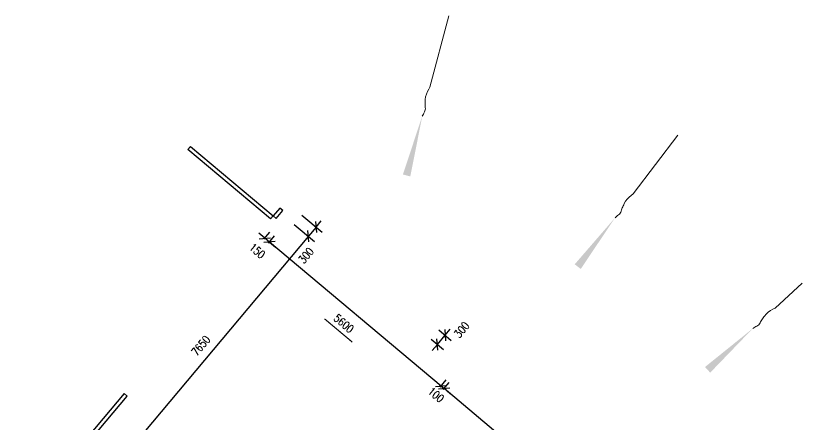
# Model space of a CAD drawing. Header units: millimetres. Extents: x 833220848 to 834439174, y 817676276 to 818025844.
# Drawn here: x 834228315 to 834247977, y 817936457 to 817946674 of the extents above; entities that cross this region are included whole.
import ezdxf

# ---------------------------------------------------------------- set-up
doc = ezdxf.new("R2010")
doc.units = ezdxf.units.MM
doc.header["$LTSCALE"] = 1000
doc.header["$MEASUREMENT"] = 0
doc.layers.add('01_Base_Plan', color=5, linetype='Continuous', lineweight=5)
doc.layers.add('VPA031_Dimension GF', color=6, linetype='Continuous', lineweight=13)
doc.layers.add('_BD Amendment C Changes', color=10, linetype='Continuous')
doc.layers.add('VPA050_Marks', color=1, linetype='Continuous')
doc.styles.add('RLP-SIMPLEX', font='SIMPLEX.shx', dxfattribs={"width": 0.8})
doc.dimstyles.new('VP-SIMPLEX_D200', dxfattribs={"dimscale": 200, "dimtxt": 1, "dimasz": 1, "dimexe": 1, "dimexo": 1, "dimgap": 1, "dimtad": 1, "dimdec": 1, "dimdsep": 46, "dimtxsty": 'RLP-SIMPLEX', "dimblk": 'OBLIQUE', "dimcen": 1, "dimclrd": 1, "dimclre": 1, "dimclrt": 256, "dimadec": 1, "dimazin": 2, "dimtfac": 1, "dimtdec": 1, "dimtix": 1, "dimtmove": 2, "dimatfit": 1, "dimfxl": 0, "dimtolj": 1, "dimtzin": 0, "dimarcsym": 0})

# ---------------------------------------------------------------- blocks, each defined once
blk = doc.blocks.new('_Oblique')
at = {"color": 0, "linetype": 'ByBlock', "lineweight": -2}
blk.add_line((-0.5, -0.5), (0.5, 0.5), dxfattribs=at)
blk = doc.blocks.new('*D77')
at = {"layer": 'VPA031_Dimension GF', "color": 1, "lineweight": -2}
for p, q in [((834234634, 817940987), (834234785, 817941166)), ((834238946, 817937413), (834234656, 817941013)), ((834238924, 817937387), (834239075, 817937567))]:
    blk.add_line(p, q, dxfattribs=at)
at = {"layer": 'VPA031_Dimension GF', "color": 1, "lineweight": -2, "xscale": 200, "yscale": 200, "zscale": 200}
for p, rotation in [((834234656, 817941013), 140.0000000052519), ((834238946, 817937413), 320.0000000052519)]:
    blk.add_blockref('_Oblique', p, dxfattribs=dict(at, rotation=rotation))
at = {"layer": 'VPA031_Dimension GF', "color": 6, "insert": (834236515, 817938977), "char_height": 200, "attachment_point": 5, "rotation": 320, "style": 'RLP-SIMPLEX'}
blk.add_mtext('\\A1;5600', dxfattribs=at)
blk = doc.blocks.new('*D78')
at = {"layer": 'VPA031_Dimension GF', "color": 1, "lineweight": -2}
for p, q in [((834239001, 817937323), (834239151, 817937502)), ((834241627, 817935164), (834239023, 817937349)), ((834241605, 817935137), (834241756, 817935317))]:
    blk.add_line(p, q, dxfattribs=at)
at = {"layer": 'VPA031_Dimension GF', "color": 1, "lineweight": -2, "xscale": 200, "yscale": 200, "zscale": 200}
for p, rotation in [((834239023, 817937349), 140.0000000099893), ((834241627, 817935164), 320.0000000099893)]:
    blk.add_blockref('_Oblique', p, dxfattribs=dict(at, rotation=rotation))
at = {"layer": 'VPA031_Dimension GF', "color": 6, "insert": (834240052, 817936009), "char_height": 200, "attachment_point": 5, "rotation": 320, "style": 'RLP-SIMPLEX'}
blk.add_mtext('\\A1;3400', dxfattribs=at)
blk = doc.blocks.new('*D82')
at = {"layer": 'VPA031_Dimension GF', "color": 1, "lineweight": -2}
for p, q in [((834235278, 817941457), (834235784, 817941032)), ((834235631, 817941161), (834230713, 817935300)), ((834230361, 817935596), (834230866, 817935172))]:
    blk.add_line(p, q, dxfattribs=at)
at = {"layer": 'VPA031_Dimension GF', "color": 1, "lineweight": -2, "xscale": 200, "yscale": 200, "zscale": 200}
for p, rotation in [((834235631, 817941161), 50.00000003183875), ((834230713, 817935300), 230.0000000318387)]:
    blk.add_blockref('_Oblique', p, dxfattribs=dict(at, rotation=rotation))
at = {"layer": 'VPA031_Dimension GF', "color": 6, "insert": (834232942, 817938423), "char_height": 200, "attachment_point": 5, "rotation": 50, "style": 'RLP-SIMPLEX'}
blk.add_mtext('\\A1;7650', dxfattribs=at)
blk = doc.blocks.new('*D83')
at = {"layer": 'VPA031_Dimension GF', "color": 1, "lineweight": -2}
for p, q in [((834235471, 817941686), (834235977, 817941262)), ((834235278, 817941457), (834235784, 817941032)), ((834235823, 817941390), (834235952, 817941544)), ((834235823, 817941390), (834235631, 817941161)), ((834235631, 817941161), (834235502, 817941007))]:
    blk.add_line(p, q, dxfattribs=at)
at = {"layer": 'VPA031_Dimension GF', "color": 1, "lineweight": -2, "xscale": 200, "yscale": 200, "zscale": 200}
for p, rotation in [((834235823, 817941390), 230.0000000260322), ((834235631, 817941161), 50.00000002603225)]:
    blk.add_blockref('_Oblique', p, dxfattribs=dict(at, rotation=rotation))
at = {"layer": 'VPA031_Dimension GF', "color": 6, "insert": (834235573, 817940679), "char_height": 200, "attachment_point": 5, "rotation": 50, "style": 'RLP-SIMPLEX'}
blk.add_mtext('\\A1;300', dxfattribs=at)
blk = doc.blocks.new('*D71')
at = {"layer": 'VPA031_Dimension GF', "color": 1, "lineweight": -2}
for p, q in [((834234541, 817941109), (834234388, 817941238)), ((834234519, 817941083), (834234670, 817941263)), ((834234656, 817941013), (834234541, 817941109)), ((834234634, 817940987), (834234785, 817941166)), ((834234656, 817941013), (834234809, 817940884))]:
    blk.add_line(p, q, dxfattribs=at)
at = {"layer": 'VPA031_Dimension GF', "color": 1, "lineweight": -2, "xscale": 200, "yscale": 200, "zscale": 200}
for p, rotation in [((834234541, 817941109), 320.0000000434731), ((834234656, 817941013), 140.0000000434731)]:
    blk.add_blockref('_Oblique', p, dxfattribs=dict(at, rotation=rotation))
at = {"layer": 'VPA031_Dimension GF', "color": 6, "insert": (834234352, 817940792), "char_height": 200, "attachment_point": 5, "rotation": 320, "style": 'RLP-SIMPLEX'}
blk.add_mtext('\\A1;150', dxfattribs=at)
blk = doc.blocks.new('*D101')
at = {"layer": 'VPA031_Dimension GF', "color": 1, "lineweight": -2}
for p, q in [((834238946, 817937413), (834238793, 817937542)), ((834238924, 817937387), (834239075, 817937567)), ((834239001, 817937323), (834239151, 817937502)), ((834238946, 817937413), (834239023, 817937349)), ((834239023, 817937349), (834239176, 817937221))]:
    blk.add_line(p, q, dxfattribs=at)
at = {"layer": 'VPA031_Dimension GF', "color": 1, "lineweight": -2, "xscale": 200, "yscale": 200, "zscale": 200}
for p, rotation in [((834238946, 817937413), 320.0000000085915), ((834239023, 817937349), 140.0000000085915)]:
    blk.add_blockref('_Oblique', p, dxfattribs=dict(at, rotation=rotation))
at = {"layer": 'VPA031_Dimension GF', "color": 6, "insert": (834238821, 817937193), "char_height": 200, "attachment_point": 5, "rotation": 320, "style": 'RLP-SIMPLEX'}
blk.add_mtext('\\A1;100', dxfattribs=at)
blk = doc.blocks.new('*D104')
at = {"layer": 'VPA031_Dimension GF', "color": 1, "lineweight": -2}
for p, q in [((834238857, 817938454), (834239050, 817938683)), ((834238891, 817938817), (834239203, 817938555)), ((834239050, 817938683), (834239178, 817938837)), ((834238698, 817938587), (834239010, 817938325)), ((834238857, 817938454), (834238728, 817938300))]:
    blk.add_line(p, q, dxfattribs=at)
at = {"layer": 'VPA031_Dimension GF', "color": 1, "lineweight": -2, "xscale": 200, "yscale": 200, "zscale": 200}
for p, rotation in [((834239050, 817938683), 230.0000024862047), ((834238857, 817938454), 50.00000248620474)]:
    blk.add_blockref('_Oblique', p, dxfattribs=dict(at, rotation=rotation))
at = {"layer": 'VPA031_Dimension GF', "color": 6, "insert": (834239463, 817938820), "char_height": 200, "attachment_point": 5, "rotation": 50, "style": 'RLP-SIMPLEX'}
blk.add_mtext('\\A1;300', dxfattribs=at)

msp = doc.modelspace()

# ---------------------------------------------------------------- linework, layer by layer
at = {"layer": '01_Base_Plan'}
for p, q in [((834238668.82, 817944888.95), (834239139.34, 817946674.15)), ((834243749.27, 817942216.6), (834244867.63, 817943685.49)), ((834247295.96, 817939361.48), (834247976.71, 817939984.9))]:
    msp.add_line(p, q, dxfattribs=at)
at = {"layer": '01_Base_Plan', "flags": 128}
for points in [[(834238478.04, 817944164.59), (834238491.61, 817944190.06), (834238504.2, 817944215.78), (834238517.76, 817944241.26), (834238531.32, 817944266.74), (834238544.88, 817944292.21), (834238553.59, 817944318.9), (834238555.51, 817944347.28), (834238553.54, 817944376.62), (834238550.85, 817944407.18), (834238548.89, 817944436.53), (834238549.83, 817944465.15), (834238550.78, 817944493.77), (834238551.73, 817944522.39), (834238552.67, 817944551.01), (834238553.86, 817944580.6), (834238561.81, 817944645.6), (834238581.65, 817944712.8), (834238608.27, 817944778.31), (834238637.81, 817944838.97), (834238668.82, 817944888.95)], [(834243295.63, 817941620.53), (834243317.91, 817941638.87), (834243339.39, 817941657.81), (834243361.68, 817941676.15), (834243383.96, 817941694.49), (834243406.25, 817941712.83), (834243424.51, 817941734.15), (834243437.15, 817941759.63), (834243446.57, 817941787.49), (834243455.79, 817941816.74), (834243465.21, 817941844.6), (834243477.05, 817941870.68), (834243488.89, 817941896.76), (834243500.72, 817941922.83), (834243512.56, 817941948.91), (834243524.99, 817941975.78), (834243557.23, 817942032.79), (834243601.29, 817942087.27), (834243650.97, 817942137.58), (834243701.49, 817942182.3), (834243749.27, 817942216.6)], [(834246743.64, 817938855.47), (834246768.83, 817938869.56), (834246793.33, 817938884.38), (834246818.52, 817938898.47), (834246843.71, 817938912.56), (834246868.89, 817938926.65), (834246890.66, 817938944.38), (834246907.62, 817938967.21), (834246921.84, 817938992.96), (834246936.11, 817939020.11), (834246950.34, 817939045.85), (834246966.61, 817939069.41), (834246982.89, 817939092.97), (834246999.17, 817939116.53), (834247015.45, 817939140.09), (834247032.46, 817939164.33), (834247074.32, 817939214.7), (834247127.35, 817939260.49), (834247185.18, 817939301.17), (834247242.84, 817939336.21), (834247295.96, 817939361.48)]]:
    msp.add_lwpolyline(points, dxfattribs=at)
at = {"layer": '01_Base_Plan'}
for points in [[(834238478.04, 817944164.59), (834237992.7, 817942704.61), (834238178.28, 817942655.29)], [(834243295.63, 817941620.53), (834242288.14, 817940457.75), (834242440.68, 817940341.11)], [(834246743.64, 817938855.47), (834245545.62, 817937890.16), (834245675.01, 817937748.28)]]:
    msp.add_solid(points, dxfattribs=at)
at = {"layer": '_BD Amendment C Changes', "ltscale": 500, "const_width": 30}
msp.add_lwpolyline([(834236034.11, 817939094.37), (834236731.08, 817938509.54)], dxfattribs=at)
at = {"layer": 'VPA050_Marks', "ltscale": 500}
for points in [[(834234687.16, 817941594.29), (834232618.15, 817943330.16), (834232682.54, 817943406.9), (834234751.55, 817941671.04)], [(834234751.44, 817941670.89), (834234828.06, 817941606.61), (834234991.47, 817941801.38), (834234914.85, 817941865.67)], [(834228315.05, 817934000.29), (834228391.87, 817933935.84), (834231098.91, 817937162.4), (834231022.08, 817937226.86)]]:
    msp.add_lwpolyline(points, close=True, dxfattribs=at)

# ---------------------------------------------------------------- dimensions: what is measured, and where the dimension line sits
at = {"layer": 'VPA031_Dimension GF'}
for base, p1, p2, angle, picture, middle in [((834235630.57, 817941160.68), (834235317.58, 817941814.93), (834235124.74, 817941585.12), 230, '*D83', (834235572.51, 817940678.57)), ((834234541.35, 817941109.38), (834234505.54, 817940833.34), (834234390.63, 817940929.75), 140, '*D71', (834234351.65, 817940792.04)), ((834234656.26, 817941012.96), (834238795.39, 817937233.73), (834234505.54, 817940833.34), 140, '*D77', (834236514.84, 817938976.91)), ((834239049.64, 817938683.36), (834238544.91, 817938715.26), (834238737.74, 817938945.07), 50.000002, '*D104', (834239463.36, 817938820.05)), ((834239022.71, 817937349.07), (834238795.39, 817937233.73), (834238871.99, 817937169.45), 320, '*D101', (834238820.82, 817937192.86)), ((834239022.71, 817937349.07), (834241476.54, 817934983.97), (834238871.99, 817937169.45), 140, '*D78', (834240052.05, 817936008.84))]:
    dim = msp.add_linear_dim(base=base, p1=p1, p2=p2, angle=angle, dimstyle='VP-SIMPLEX_D200', override={"dimclrt": 6}, dxfattribs=at)
    dim.commit()
    dim.dimension.update_dxf_attribs({"geometry": picture, "text_midpoint": middle, "dimtype": 161})
dim = msp.add_aligned_dim(p1=(834235124.74, 817941585.12), p2=(834230207.42, 817935724.88), distance=660.32, dimstyle='VP-SIMPLEX_D200', override={"dimclrt": 6}, dxfattribs=at)
dim.commit()
dim.dimension.update_dxf_attribs({"geometry": '*D82', "text_midpoint": (834232942.1, 817938423.39)})

doc.saveas('drawing.dxf')
